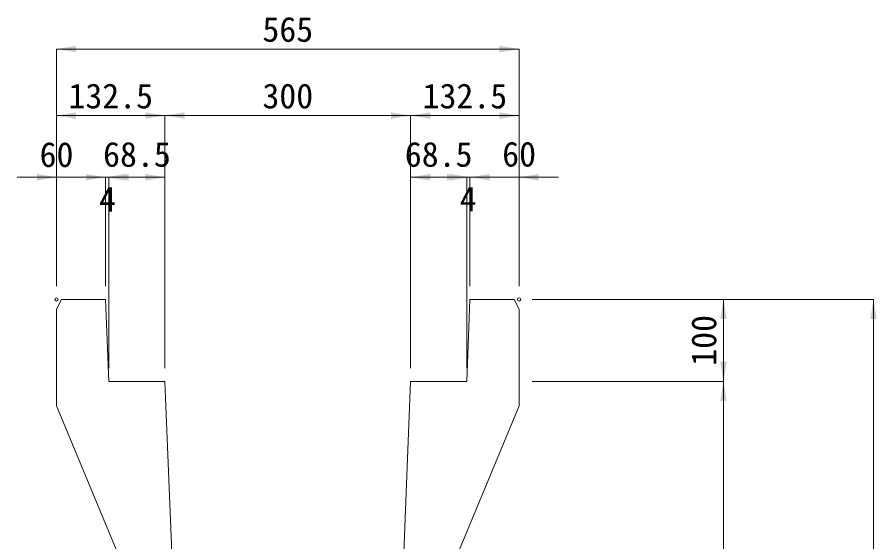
# Model space of a CAD drawing. Units: millimetres at full size; some dimension numbers follow another scale. Extents: x 190759 to 276146, y -52712 to -16236.
# Drawn here: x 243708 to 244758, y -21513 to -20873 of the extents above; entities that cross this region are included whole.
import ezdxf
from ezdxf.enums import TextEntityAlignment as Align

# ---------------------------------------------------------------- set-up
doc = ezdxf.new("R2010")
doc.units = ezdxf.units.MM
doc.header["$LTSCALE"] = 18
for name, color, linetype, lineweight in [('寸法線', 7, 'Continuous', 9), ('本体', 2, 'Continuous', 13), ('補助線', 8, 'Continuous', 13)]:
    doc.layers.add(name, color=color, linetype=linetype, lineweight=lineweight)
doc.styles.add('ＭＳ ゴシック', font='')
doc.styles.get('ＭＳ ゴシック').set_extended_font_data('MS Gothic')

# ---------------------------------------------------------------- blocks, each defined once
blk = doc.blocks.new('filled_arrow')
at = {"color": 0, "linetype": 'Continuous', "lineweight": -2}
blk.add_solid([(7.5, 1.25), (0, 0), (7.5, -1.25)], dxfattribs=at)

msp = doc.modelspace()

# ---------------------------------------------------------------- linework, layer by layer
at = {"layer": '寸法線'}
for p, q in [((243756.49, -20912.22), (244321.49, -20912.22)), ((243756.49, -21201.73), (243756.49, -20912.22)), ((244321.49, -21201.73), (244321.49, -20912.22)), ((243756.49, -20993.47), (243888.98, -20993.47)), ((243756.49, -21201.73), (243756.49, -20993.47)), ((243888.98, -20993.47), (244188.99, -20993.47)), ((243888.98, -21301.73), (243888.98, -20993.47)), ((243888.98, -21301.73), (243888.98, -20993.47)), ((244188.99, -21301.73), (244188.99, -20993.47)), ((244188.99, -20993.47), (244321.49, -20993.47)), ((244188.99, -21301.73), (244188.99, -20993.47)), ((244321.49, -21201.73), (244321.49, -20993.47)), ((243708.49, -21068.69), (243864.48, -21068.69)), ((243756.49, -21201.73), (243756.49, -21068.69)), ((243768.48, -21068.69), (243868.49, -21068.69)), ((243816.48, -21201.73), (243816.48, -21068.69)), ((243816.48, -21201.73), (243816.48, -21068.69)), ((243820.49, -21301.73), (243820.49, -21068.69)), ((243820.49, -21068.69), (243888.98, -21068.69)), ((243820.49, -21301.73), (243820.49, -21068.69)), ((243888.98, -21301.73), (243888.98, -21068.69)), ((244188.99, -21068.69), (244257.49, -21068.69)), ((244188.99, -21301.73), (244188.99, -21068.69)), ((244209.49, -21068.69), (244309.49, -21068.69)), ((244213.49, -21068.69), (244369.49, -21068.69)), ((244257.49, -21301.73), (244257.49, -21068.69)), ((244257.49, -21301.73), (244257.49, -21068.69)), ((244261.49, -21201.73), (244261.49, -21068.69)), ((244261.49, -21201.73), (244261.49, -21068.69)), ((244321.49, -21201.73), (244321.49, -21068.69)), ((244337.49, -21217.73), (244571.06, -21217.73)), ((244337.49, -21217.73), (244754.32, -21217.73)), ((244571.06, -21317.73), (244571.06, -21217.73)), ((244754.32, -21892.73), (244754.32, -21217.73)), ((244337.49, -21317.73), (244571.06, -21317.73)), ((244337.49, -21317.73), (244571.06, -21317.73)), ((244571.06, -21817.73), (244571.06, -21317.73))]:
    msp.add_line(p, q, dxfattribs=at)
at = {"layer": '本体'}
for p, q in [((243756.49, -21229.73), (243762.49, -21217.73)), ((243762.49, -21217.73), (243816.48, -21217.73)), ((243820.49, -21317.73), (243816.48, -21217.73)), ((244257.49, -21317.73), (244261.49, -21217.73)), ((244315.49, -21217.73), (244261.49, -21217.73)), ((244321.49, -21229.73), (244315.49, -21217.73)), ((243756.49, -21229.73), (243756.49, -21347.73)), ((244321.49, -21229.73), (244321.49, -21347.73)), ((243820.49, -21317.73), (243888.98, -21317.73)), ((243907.07, -21769.73), (243888.98, -21317.73)), ((244170.9, -21769.73), (244188.99, -21317.73)), ((244257.49, -21317.73), (244188.99, -21317.73)), ((243756.49, -21347.73), (243831.49, -21527.73)), ((244321.49, -21347.73), (244246.48, -21527.73))]:
    msp.add_line(p, q, dxfattribs=at)
at = {"layer": '補助線'}
for centre in [(243756.49, -21217.73), (243756.49, -21217.73), (244321.49, -21217.73)]:
    msp.add_circle(centre, 2, dxfattribs=at)

# ---------------------------------------------------------------- block references
at = {"layer": '寸法線', "xscale": 3.2, "yscale": 3.2}
for p in [(243756.49, -20912.22), (243756.49, -20993.47), (243888.98, -20993.47), (244188.99, -20993.47), (243816.48, -21068.69), (243820.49, -21068.69), (243820.49, -21068.69), (244188.99, -21068.69), (244261.49, -21068.69), (244321.49, -21068.69)]:
    msp.add_blockref('filled_arrow', p, dxfattribs=at)
for p, rotation in [((244321.49, -20912.22), 180), ((243888.98, -20993.47), 180), ((244188.99, -20993.47), 180), ((244321.49, -20993.47), 180), ((243756.49, -21068.69), 180), ((243816.48, -21068.69), 180), ((243888.98, -21068.69), 180), ((244257.49, -21068.69), 180), ((244257.49, -21068.69), 180), ((244261.49, -21068.69), 180), ((244571.06, -21217.73), 270), ((244754.32, -21217.73), 270), ((244571.06, -21317.73), 90), ((244571.06, -21317.73), 270)]:
    msp.add_blockref('filled_arrow', p, dxfattribs=dict(at, rotation=rotation))

# ---------------------------------------------------------------- texts
at = {"layer": '寸法線', "style": 'ＭＳ ゴシック'}
for s, p in [('565', (244038.99, -20888.22)), ('132.5', (243822.74, -20969.47)), ('300', (244038.98, -20969.47)), ('132.5', (244255.24, -20969.47)), ('60', (243756.49, -21040.97)), ('68.5', (243854.74, -21040.69)), ('68.5', (244223.24, -21040.69)), ('60', (244321.49, -21040.48)), ('4', (243818.83, -21095.46)), ('4', (244259.23, -21095.22))]:
    msp.add_text(s, height=30.38, dxfattribs=at).set_placement(p, align=Align.MIDDLE_CENTER)
msp.add_text('100', height=30.38, rotation=90, dxfattribs=at).set_placement((244547.06, -21267.73), align=Align.MIDDLE_CENTER)

doc.saveas('drawing.dxf')
